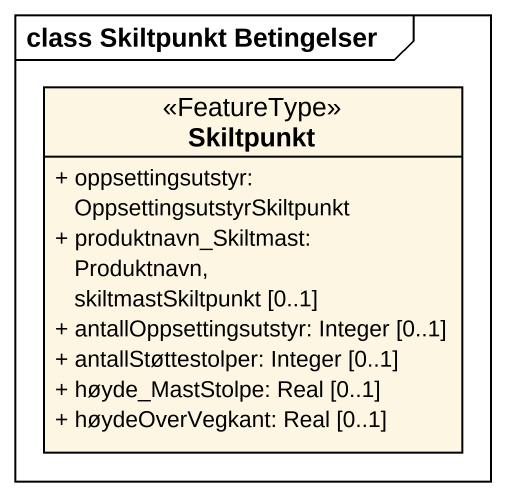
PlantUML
@startuml
mainframe class Skiltpunkt Betingelser
hide circle
hide empty members
skinparam classAttributeIconSize 0
class Skiltpunkt <<FeatureType>> {
  + oppsettingsutstyr: OppsettingsutstyrSkiltpunkt
  + produktnavn_Skiltmast: Produktnavn, skiltmastSkiltpunkt [0..1]
  + antallOppsettingsutstyr: Integer [0..1]
  + antallStøttestolper: Integer [0..1]
  + høyde_MastStolpe: Real [0..1]
  + høydeOverVegkant: Real [0..1]
}
@enduml
